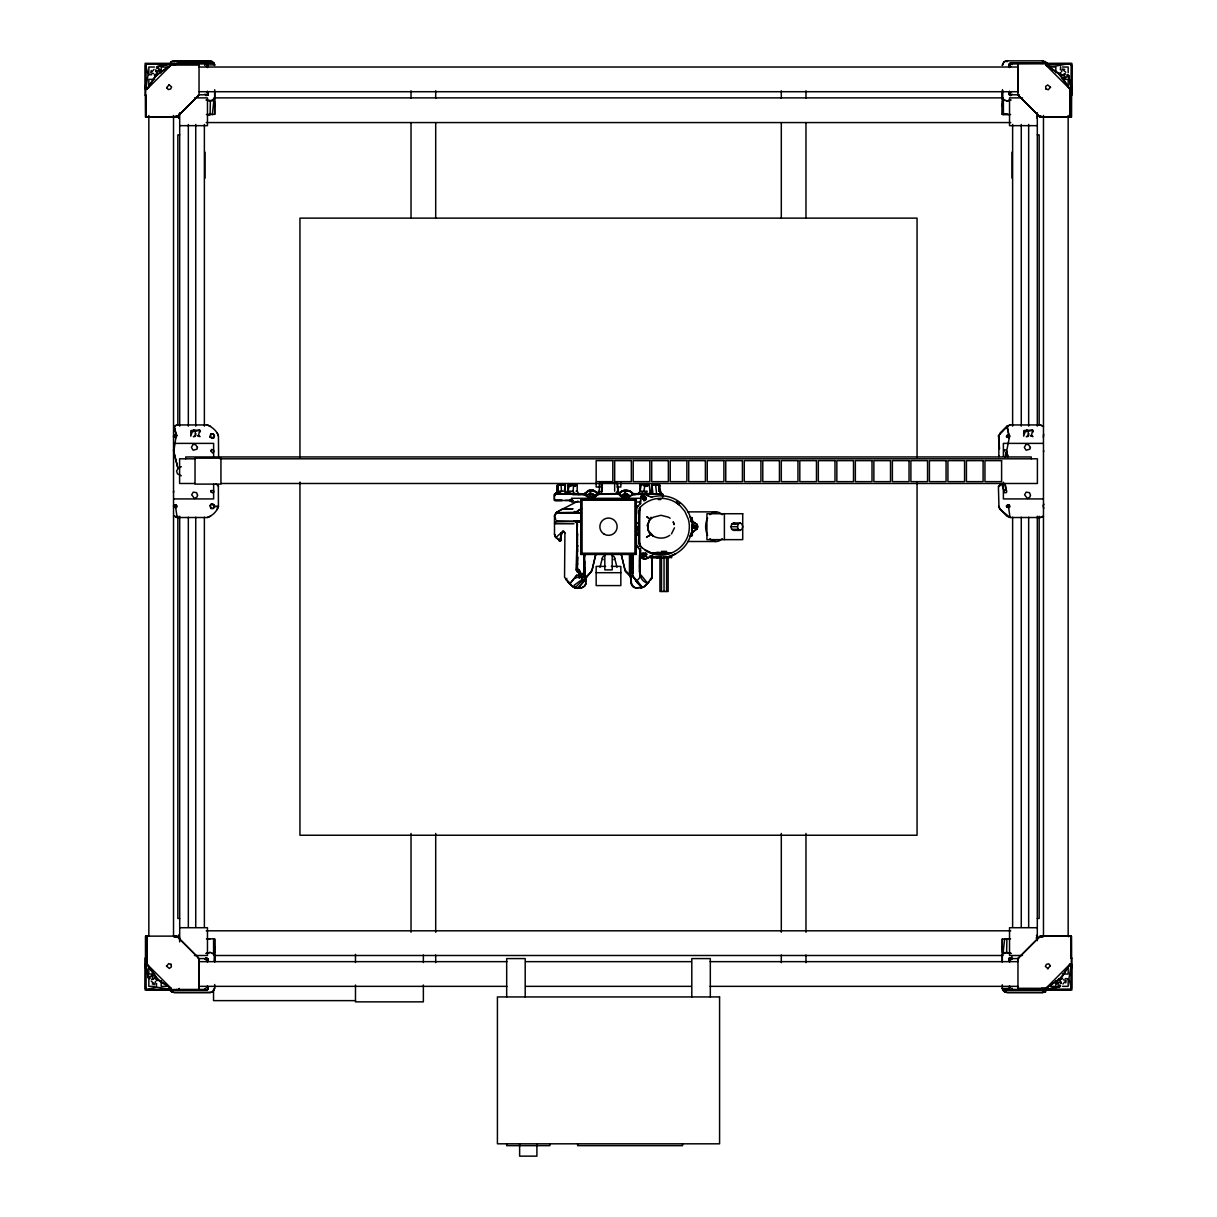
<?xml version="1.0" encoding="UTF-8"?>
<svg xmlns="http://www.w3.org/2000/svg" width="1217" height="1217" viewBox="0 0 1217 1217"><rect width="100%" height="100%" fill="white"/><g stroke="black" fill="none" stroke-linecap="round" stroke-linejoin="round"><path stroke-width="1.5" d="M148.87 117.243L145.644 117.182L145.644 65.003L146.892 63.832L207.468 63.938L207.468 67.574M145.462 988.797L145.66 936.147L148.87 936.147L145.66 936.147L145.903 989.238M145.66 89.343L145.66 65.079L148.078 74.633L145.66 89.784L145.66 84.718L145.644 89.282L146.861 89.358L171.156 65.049L199.04 65.079L199.04 94.896L176.708 117.273L199.04 94.896M177.728 937.12L176.708 936.116L146.892 936.147L146.861 964.031L155.761 977.51M214.694 984.507L214.694 988.25L212.96 991.627L210.724 992.479L174.609 992.494L171.749 991.931L169.817 989.908M214.709 962.038L214.709 956.425M629.463 554.191L629.448 574.987L630.999 576.964L631.577 584.997L635.228 587.841L642.333 587.37L633.19 576.964L642.333 587.37L635.852 588.009L632.749 586.609L631.03 582.958L632.901 586.518M640.659 555.789L640.431 551.24A4.625 4.625 0 0 0 640.096 549.947L636.263 545.201L636.278 508.174L638.088 505.922L636.278 508.174L636.308 539.648M1002.291 96.964L1002.291 91.336M1017.96 63.847L1017.96 94.896L1040.292 117.228L1070.108 117.228L1070.139 89.343L1061.239 75.865M1047.502 63.847L1050.469 63.847L1045.905 63.832C1052.203 70.13 1067.72 61.2 1071.356 65.079L1071.34 117.228L1068.13 117.243M1040.292 989.527L1070.108 989.543L1071.356 988.371L1071.34 963.59L1071.34 968.656L1071.401 967.606L1071.356 964.092L1070.139 964.016L1045.844 988.341L1017.96 988.295L1017.96 958.494L1040.292 936.116L1071.34 936.147L1071.447 958.753M1071.34 958.479L1071.356 936.208L1070.108 936.147M146.892 936.147L145.644 936.208L146.892 936.147L146.861 964.031L159.077 980.811L171.171 988.326L171.156 989.527L146.892 989.527L145.644 988.31M179.005 115.159L179.036 118.49L179.036 113.866M206.434 114.55L214.694 114.352L214.709 89.769M1010.962 953.322L1006.626 952.348L1002.276 954.356L1002.306 939.022L1010.566 938.824M1011.936 956.684L1011.92 959.239L1008.999 958.266L1009.547 960.974L1008.756 960.274L1008.999 958.266L1011.221 957.946L1012.194 959.209M1071.538 64.577L1071.356 117.182L1070.108 117.228L1070.139 89.343L1057.923 72.564L1045.829 65.049L1046.377 63.816M581.924 577.238L580.509 576.113L584.54 575.535L584.434 560.322L583.856 577.132C580.296 578.197 578.562 573.739 579.277 570.91M632.49 566.985L632.703 573.313L632.566 565.616M637.373 546.585L638.362 547.696L636.263 545.262L636.278 513.757M651.947 556.96L652.19 577.832L643.991 586.837L648.767 582.228L647.611 583.232C636.172 579.977 639.99 564.323 639.762 555.85M179.66 941.912L179.675 938.992L176.693 936.147L173.894 936.284M602.309 483.149L602.248 491.12L600.985 493.828L597.547 494.741L599.312 492.003L599.631 483.088L617.354 482.89L618.266 493.615L622.283 496.779L619.636 495.395L617.719 490.268M639.975 509.893L640.218 507.306M573.968 523.782L554.496 523.782L556.397 520.709L575.443 521.439L577.117 523.614L576.888 543.908L577.573 542.25M632.627 554.602L632.566 564.81M214.694 114.352L214.709 100.95M586.275 495.486L590.397 492.855L593.668 494.847L599.844 494.254L593.713 490.436L588.511 490.405L584.008 494.376L579.049 494.132L577.162 491.196L577.238 484.868L571.884 485.005L569.739 486.192L575.002 484.99L575.048 486.207L577.238 484.868M584.586 561.63L584.434 575.078L584.388 554.054L584.434 575.078L584.434 567.518L584.434 575.078L584.206 573.329M639.534 561.645L639.625 554.952L639.625 567.183M1002.306 939.022L1002.291 952.424M145.66 963.803L145.66 968.504L145.66 963.59M639.731 573.009L640.172 575.793L639.975 548.487M206.434 938.824L213.568 938.824L213.614 952.287L214.709 953.885L210.115 952.439L206.434 953.246M632.764 554.298L632.566 574.089L632.566 573.07M1010.566 114.55L1003.432 114.55L1003.386 101.087L1002.291 99.49L1006.885 100.935L1010.566 100.129M584.54 573.496L579.262 573.466L577.497 570.879L577.223 529.684L577.025 536.53M998.883 455.736L998.838 456.664L998.883 436.112L1000.237 432.841L1006.794 426.3L1010.064 424.946L1040.17 424.946L1043.441 426.3L1040.17 424.946M1039.288 116.269L1040.292 117.273L1040.52 116.087L1043.106 117.091M176.693 936.177L173.742 936.74L176.48 937.288L176.708 936.147L199.071 958.494L199.04 989.527M579.186 571.062L579.186 572.781L579.17 569.815L576.523 570.119L579.186 571.062L579.033 573.435L576.554 570.454L576.98 528.132L577.375 545.627M576.919 535.024L576.949 533.7M691.241 532.787L690.206 536.286L691.849 535.404L691.971 530.795M636.263 529.045L637.176 529.684L636.263 529.684L636.263 533.685L637.176 534.324L636.263 535.419L637.191 535.419M618.708 494.239L597.517 494.315L594.581 497.175L595.767 495.441M1019.101 94.667L1017.99 94.896L1040.307 117.228L1068.998 117.228L1068.435 116.665M630.923 554.283L630.802 576.599M639.899 554.678L640.172 575.793L639.944 573.603M565.281 494.208L566.133 493.904L564.886 490.968L565.099 484.625L563.897 484.99L565.038 484.533L565.281 494.208L567.974 491.181L567.533 484.975L573.587 485.02L575.048 486.207M576.523 570.119L576.675 550.145L578.014 545.672M692.017 529.091L692.138 525.668M639.975 543.254L639.899 545.642M584.434 559.531L584.388 554.054M619.407 493.22L623.347 490.573L627.926 490.512L630.33 491.364L632.946 494.3L656.602 493.828L662.474 494.254L662.489 496.08L662.854 494.132L662.626 497.281M173.712 506.926L175.674 507.732L176.571 505.542L174.639 504.857L173.499 506.059L175.689 507.55L177.134 517.514L207.24 517.514C212.23 516.008 217.113 511.292 218.421 506.333L218.36 485.796L215.652 483.742M1006.626 506.926L1008.604 507.732L1009.502 505.542L1007.554 504.857L1006.429 506.059L1008.604 507.55L1010.064 517.514L1040.581 517.514L1043.136 516.404M210.054 437.025L210.754 434.073L213.386 434.073L214.405 435.975L212.077 438.348L210.054 437.025L213.644 438.09L214.405 435.975M579.17 569.815L577.497 570.879L577.756 568.628L576.554 570.454L577.816 557.523M692.336 531.875L692.321 535.693L690.435 535.921A30.836 30.836 0 0 1 689.081 539.374C684.03 550.936 671.449 558.405 658.884 557.538M645.451 499.837C639.062 500.187 647.444 493.159 645.892 499.533L644.371 500.081C639.305 495.289 650.973 497.373 643.93 500.948M575.215 578.121L578.394 577.101L579.155 575.367L576.995 575.23L570.119 583.491L564.551 577.33L564.916 532.94L562.786 531.236L561.463 532.635L560.489 541.063L555.454 537.016L554.496 534.217L554.496 516.114L556.99 512.007L577.969 501.115M577.025 523.782L577.162 570.393M577.664 551.666L577.588 548.776M577.436 526.733L577.071 523.827L577.162 526.048M210.906 114.368L208.639 114.733L210.085 114.55L210.374 101.041L213.994 98.881L214.724 99.429M576.888 560.109L577.238 554.587L576.554 570.454L576.752 551.864L577.269 572.157M691.834 532.696L691.804 524.907M156.385 986.622L156.582 983.473M1060.418 69.901L1060.616 66.752M592.147 494.71L592.694 496.962L594.079 497.434L595.858 496.186L591.432 494.315L589.865 494.878L589.5 496.916L587.872 496.962L583.795 494.254L574.105 493.433L573.146 491.227L573.587 485.02M584.282 557.173L584.358 553.826L584.282 557.203L584.525 554.633M206.221 960.761L207.711 960.73L208.122 958.92L206.084 957.809L204.943 958.768M1009.289 92.644L1009.867 95.398L1010.916 95.565L1008.878 94.454L1009.289 92.644L1010.779 92.614M194.963 435.853L193.381 436.705L195.131 436.386L195.344 431.35L193.899 430.24L190.856 430.62L190.765 436.188L192.408 431.35L193.899 430.24L199.71 430.164L200.47 431.837M562.148 484.99L557.934 484.868L556.534 494.208L555.119 494.33L557.918 491.227L564.429 491.105L565.099 484.625M1027.893 435.853L1026.311 436.705L1028.061 436.386L1028.259 431.35L1026.813 430.24L1023.786 430.62L1023.68 436.188L1025.322 431.35L1026.813 430.24L1032.64 430.164L1033.4 431.837M577.436 565.084L577.269 557.538M639.549 571.701L639.731 569.51M691.895 526.794L693.082 528.284L694.755 527.995L694.511 525.212L695.135 527.554L693.082 528.284L691.971 526.687L692.579 525.364C700.018 525.333 689.157 531.342 693.082 525.09M692.321 528.421L691.819 517.438M577.101 559.622L577.436 556.245M218.421 486.709L218.36 485.796M1005.227 457.257L1005.561 454.154M150.087 977.449L149.95 978.727L148.383 977.92L145.66 964.031L145.644 936.208M645.466 494.452L641.694 495.593L640.629 498.955A4.625 4.625 0 0 1 640.659 500.141L640.431 502.134A4.625 4.625 0 0 1 639.108 504.903L636.263 508.174M1066.913 75.926L1067.05 74.648L1068.617 75.454L1071.34 89.343L1071.356 117.182L1070.108 117.228M151.44 976.643L151.684 974.619L154.605 975.152M640.659 500.141L640.248 503.017M639.914 575.23L640.248 572.462M1062.395 78.223L1065.316 78.755L1065.56 76.732M639.914 507.535L639.701 509.406L639.975 507.535L639.351 508.584M579.84 572.477L579.216 573.359L579.475 571.518M584.434 574.652L584.434 572.781M645.71 553.902L643.747 553.537L642.926 554.587L644.447 556.732C650.958 547.042 635.715 559.972 646.364 555.195L645.482 553.339L643.702 553.537C640.553 556.275 647.246 558.223 646.181 554.298M647.17 554.298L645.482 553.339L645.801 556.169L643.671 556.473L643.215 554.1L645.345 553.522M592.694 496.962L592.922 495.425M696.778 524.162L697.037 528.847L694.359 528.208M643.002 497.783L643.139 499.213A1.704 1.704 0 0 0 643.747 499.837L646.288 498.483L645.132 496.749L643.352 497.236M1043.608 450.655L1043.654 451.811M1037.249 937.835L1036.108 937.972M151.227 70.48L150.847 72.914L153.677 73.613M1065.773 982.895L1066.153 980.461L1063.323 979.761M1071.34 964.047L1068.922 978.757L1071.34 988.295M627.227 496.551L625.066 498.422L622.085 495.502L624.914 492.87L627.394 496.932L629.235 496.46M598.977 492.596L599.418 490.04M555.424 494.132L554.146 496.217L554.48 500.43L562.148 500.43L554.48 500.43L554.48 497.555M649.361 493.296L650.045 493.6L649.422 484.959L641.192 484.883L640.066 491.227C635.715 498.574 623.728 491.82 644.067 494.71M212.29 114.733L213.842 100.965L206.038 100.053L210.374 101.041M1004.71 938.657L1003.158 952.409L1010.947 953.413M156.05 75.85L146.861 89.358L154.376 77.264L160.036 72.792L160.568 69.871L158.545 69.628M218.512 506.668L214.511 506.485L212.23 504.021L211.058 504.249L210.191 505.466L210.83 508.432L213.431 508.371L214.511 506.485L213.827 504.629L212.23 504.021L210.145 505.344L210.83 508.432M1058.455 983.747L1056.432 983.503L1056.964 980.583L1062.624 976.11L1070.139 964.016L1060.95 977.54M590.093 494.695L590.99 498.848M568.05 581.832L573.131 586.959L575.976 588.009L574.059 585.301L582.274 579.353L582.365 577.33M208.29 93.663L208.001 95.109L205.779 95.428L208.001 95.109L208.244 93.116L206.647 92.218L208.29 93.663L206.86 95.443L204.988 94.181M577.634 534.08L577.086 540.957M579.17 570.606L579.216 573.359M632.064 493.539L645.679 494.148L640.325 494.254L643.808 491.212L645.071 484.99L647.231 486.192L649.422 484.959L644.827 485.005M697.66 527.204L690.754 534.704L691.043 533.502L690.206 536.286M697.037 524.527L697.037 528.847M651.81 497.221L651.688 497.023A4.625 4.625 0 0 1 649.954 496.642L647.094 495.228A4.016 4.016 0 0 0 645.01 494.376L642.409 495.015A4.016 4.016 0 0 0 641.405 495.943L640.629 498.955M218.604 456.238L218.421 436.112C217.128 431.016 212.032 426.848 207.24 424.946L177.134 424.946L173.864 426.3L176.815 435.549L175.72 437.709L173.575 436.675L173.742 435.519L175.856 434.758L174.487 426.391M662.215 495.471L662.474 494.254L633.159 494.254L630.239 495.943M595.813 554.161L591.918 570.697L586.016 578.029M208.122 958.92L207.711 960.73M173.499 492.596L173.635 490.907M1005.455 457.075L1009.745 435.549L1008.665 434.697L1006.505 436.675L1008.787 437.785L1006.52 436.644L1006.672 435.519L1008.787 434.758L1007.417 426.391L1010.064 424.946M674.461 527.828L671.449 533.928M573.131 586.959L574.941 587.841L590.397 572.72L592.04 570.18L595.767 554.404M600.011 567.305L602.324 558.086M584.495 572.112L584.753 571.108M651.049 493.737L651.947 484.351L659.797 485.111L660.055 493.95L662.474 494.254M587.796 496.932L588.024 494.893L571.29 494.117L554.48 494.254L554.465 496.11M998.883 486.709L1001.591 483.681L1005.059 483.636L1006.642 491.622L1006.429 492.596L1004.527 492.718L1001.591 483.681L998.396 486.252L998.99 507.717L1006.794 516.16L1010.064 517.514L1000.207 509.527L998.883 506.333M676.576 502.56L678.964 504.386M579.216 573.435L579.429 572.675M587.644 496.353L583.886 494.254L554.48 494.254L554.754 496.034M658.306 484.99L659.797 485.111L651.962 484.564L652.951 494.026L646.44 493.585L647.155 491.166L640.066 491.227L639.762 484.838L641.192 484.883M730.93 526.687L731.691 524.071L733.547 522.991L740.088 522.991L741.944 524.071L742.72 526.687L741.944 529.304L740.088 530.384L733.547 530.384L731.691 529.304L730.93 526.687L737.472 526.687L738.247 524.071L740.088 522.991M166.425 966.039L169.315 968.443L171.384 966.937L171.019 964.047M1045.981 89.328L1045.616 86.437L1047.685 84.931L1050.575 87.35M652.92 553.902A28.387 28.387 0 0 1 646.972 551.377L640.963 546.844L638.955 543.254L638.879 510.197M198.538 435.519L200.044 436.629L197.352 435.656L198.538 435.519L199.71 430.164L195.344 431.35M1031.468 435.519L1032.974 436.629L1030.282 435.656L1031.468 435.519L1032.64 430.164L1028.259 431.35M166.607 87.898L169.163 84.612M1047.837 968.762L1050.393 965.477M195.131 436.386L196.028 433.769M1028.061 436.386L1028.958 433.769M152.034 979.457L155.183 977.936L156.887 980.841L156.354 977.586L152.034 979.457L153.099 976.353L151.684 974.619M1064.966 73.918L1061.817 75.439L1060.113 72.533L1060.646 75.789L1064.966 73.918L1063.901 77.021L1065.316 78.755M155.426 981.511L154.726 984.34L152.292 983.96M1061.574 71.864L1062.274 69.034L1064.708 69.415M584.008 494.376L567.746 493.357L569.191 484.929L569.754 486.617M652.951 494.026L650.365 493.935L651.764 489.934L650.517 494.315L649.756 492.931L651.567 494.315M218.421 436.112L217.341 433.146M640.933 576.599L640.37 576.097M650.715 580.068L652.069 576.797L652.069 556.747M193.244 431.761L193.899 430.24M1026.174 431.761L1026.813 430.24M579.155 575.367L578.394 577.101L579.459 578.273L579.109 574.226L584.343 573.45L584.403 569.13M652.799 553.294L666.399 552.67L655.583 552.655M641.04 496.521C651.536 491.364 636.05 495.547 642.895 498.544M175.674 507.732L176.876 506.637M1008.604 507.732L1009.791 506.637M650.395 493.737L651.886 490.481L652.342 491.212L651.947 484.351L653.073 484.99L651.962 484.564L652.266 491.272M554.511 515.871L555.834 512.996L562.315 508.98L573.04 508.812L563.41 508.676M615.254 494.239L618.358 494.254L619.833 492.398C623.743 489.782 629.113 489.493 632.521 493.098L632.992 494.239L638.925 494.437M1043.654 434.165L1043.365 437.283M173.499 506.059L175.948 504.736L176.769 506.85M217.067 509.604L218.421 506.333L214.511 506.485M1006.429 506.059L1008.863 504.736L1009.699 506.85M618.358 494.254L620.822 494.954L622.435 497.129L621.081 496.217M206.084 63.223L204.867 65.003L206.084 63.223L177.18 63.117L175.933 64.166M1010.916 990.151L1012.133 988.371L1010.916 990.151L1039.82 990.258M166.744 87.502L168.25 89.586L170.593 89.039L171.627 86.985L169.072 84.718M1050.256 965.872L1048.75 963.803L1046.407 964.336L1045.373 966.404L1047.928 968.656M1018.005 959.772L1017.96 958.494L1040.292 936.116L1040.52 937.288L1042.665 936.162L1068.952 936.116L1068.435 936.71M169.969 63.984L171.141 61.732L174.609 60.88L209.461 60.896L212.321 61.443L214.709 65.459L214.253 63.467M1002.291 65.49L1004.055 61.732L1007.539 60.88L1006.976 61.793M690.891 534.293L692.138 532.468M1002.306 65.125L1004.055 61.732L1006.915 60.85L1043.136 60.85L1047.183 63.467M210.815 508.387L213.279 508.508L214.572 506.15M174.001 515.917L177.134 517.514L174.533 516.175M643.063 552.624C636.765 558.694 646.623 560.626 649.954 556.732A4.625 4.625 0 0 1 653.012 556.504L660.359 557.538M593.713 490.436L589.119 490.542L583.795 494.254L589.119 490.542L593.622 490.573L598.597 494.361L598.064 493.676M999.553 448.906L998.472 435.701L1007.417 426.391M650.243 579.824L652.069 576.797L652.19 577.832M672.012 555.576L668.346 556.823L671.754 557.538L666.186 557.447M174.046 61.793L174.609 60.88M1002.747 989.908L1002.291 987.915L1004.679 991.931L1007.539 992.494L1042.391 992.509L1042.954 991.581M166.531 966.131L168.798 963.56L170.852 964.594M1050.469 87.259L1048.202 89.815L1046.148 88.795M590.397 572.72L592.04 570.18M677.032 501.86L676.378 502.864L677.184 503.017L676.439 502.667M579.444 572.309L580.281 571.047M600.985 493.828L615.772 493.6L617.78 490.573L617.247 482.86M576.736 575.033L570.119 583.491M639.899 549.506L639.108 548.487M179.203 988.371L177.986 990.151L206.89 990.258L208.244 987.991L205.916 986.911L207.499 987.124M554.526 515.612L556.99 512.007M629.295 496.871L633.144 494.254L631.836 492.277C628.261 490.345 621.644 488.884 619.544 493.6M635.244 578.714L636.278 581.437L634.361 578.303M1043.973 504.249L1043.121 505.466L1043.76 508.432M589.469 494.33L590.245 493.25M556.275 493.493L557.918 491.227L557.462 485.34L558.649 484.99M692.001 526.292L693.568 524.999M679.755 503.397L678.797 504.599L676.667 503.093M583.795 494.285L589.074 490.588L593.211 490.618L597.638 493.083M661.759 494.832L659.827 493.646L662.063 494.437L659.021 487.621M585.255 577.254L586.442 576.462L585.97 581.711L586.275 577.36L584.814 575.291L585.864 583.993C582.289 591.386 571.229 588.009 568.126 581.756M557.934 484.868L557.918 491.227L555.728 493.95L557.508 490.527L557.462 485.34L564.931 485.005M648.889 581.787L644.173 586.624L640.918 588.176M171.11 61.748L173.985 60.85L210.206 60.85L213.781 62.706M1008.71 959.711L1011.221 957.946M206.966 66.555L208.244 64.988L206.981 63.162L214.04 63.071L177.773 63.162M578.683 587.522L585.879 578.881L578.683 587.522L574.941 587.841L581.528 587.917L584.936 585.94L585.757 583.004L585.864 583.993M152.231 71.544L154.042 69.384M1062.958 983.99L1064.769 981.83M148.063 117.258L177.378 116.558M557.873 491.212L554.967 494.361L574.105 493.433M1008.634 437.709L1009.73 436.477L1008.665 434.697M619.27 493.615L619.833 492.398M561.052 485.035L561.509 491.09L557.28 494.163L554.48 494.254M566.133 493.904L558.025 493.341M1042.665 117.258L1043.258 116.619L1040.292 117.273M175.446 117.212L176.48 116.087L176.708 117.273M636.278 581.437L640.522 576.843M1040.52 937.288L1043.106 936.284M577.634 524.481L576.797 525.561M557.158 513.285L555.834 512.996L574.059 513.209L581.178 508.858M148.383 977.92L150.147 976.08M1066.853 77.31L1068.617 75.454M592.831 498.742L594.596 496.932M207.24 424.946L210.511 426.3M177.134 424.946L173.864 426.3M637.814 494.026L640.705 491.166M145.949 64.09L199.04 63.847M1017.96 989.527L1071.051 989.284M632.946 494.3L634.103 494.315M1037.325 938.992L1039.622 936.816M1010.718 960.837L1009.106 960.578M591.295 497.631L592.542 496.49M566.848 578.41L565.662 579.459L568.217 582.015M560.292 539.39L561.265 540.181L559.196 540.941L562.786 531.236M555.454 537.016L554.496 534.217L555.865 537.488L561.463 532.635M1005.729 452.602L1006.657 451.811L1007.935 456.831M623.591 498.574L622.374 496.916L625.066 498.422L623.88 495.623L625.918 494.072L622.085 495.502M1039.014 63.223L1010.11 63.117L1008.756 65.399L1011.084 66.463M670.232 553.279L657.104 552.366M160.568 69.871L158.834 71.286L155.73 70.221L157.601 74.541L154.346 75.074L157.252 73.37L155.73 70.221M574.576 511.399L573.359 512.372L556.23 512.676M1056.432 983.503L1058.166 982.089L1061.27 983.153L1059.399 978.833L1062.654 978.301L1059.748 980.004L1061.27 983.153M636.415 528.984L637.191 528.893L636.263 527.706L637.191 527.767M669.822 535.252C664.695 539.177 656.952 538.994 651.84 535.145M636.582 545.353L637.115 546.098M642.88 554.937L640.857 556.443L642.926 555.302M692.473 532.179L694.101 530.992A4.625 4.625 0 0 1 695.135 530.414L696.307 529.714A4.016 4.016 0 0 0 697.615 527.372L697.219 524.679L692.473 521.195A4.625 4.625 0 0 1 690.754 518.67M580.342 509.725L581.604 508.812L575.413 512.737L581.467 508.447M998.883 436.112L998.472 435.701M1010.277 95.398L1012.057 94.135M204.943 959.255L206.723 957.977M160.036 72.792L171.156 65.049L175.537 65.049M1056.964 980.583L1045.844 988.341L1041.463 988.326M179.036 935.371L178.899 938.505M157.678 73.948L171.156 65.049L170.623 63.816M1059.322 979.442L1045.844 988.341L1045.844 989.527L1050.317 989.527L1045.403 989.527L1059.733 986.804L1060.539 985.238L1059.262 985.101M593.181 494.056L593.318 496.84L591.097 497.783L593.318 496.597L593.181 494.315M581.407 520.937L576.964 522.063L580.342 522.184M619.134 493.204L623.682 490.542L628.261 490.603L630.634 491.866M594.641 496.779L595.767 496.125M181.287 466.659L178.001 468.56L176.556 471.116L177.499 473.854L181.287 475.801M1039.911 63.162L1046.955 63.071L1010.703 63.162L1008.832 64.151L1009.988 66.631M204.745 989.086L206.388 990.242L208.168 989.223L207.012 986.759M210.511 516.16L207.24 517.514M1043.441 516.16L1040.17 517.514M623.819 496.962L625.736 497.814L627.835 496.734M176.48 116.087L173.894 117.091M642.819 494.254L645.938 494.254M555.834 494.254L574.241 494.208L565.464 494.254M589.865 494.878L591.432 494.315M692.214 532.042L692.23 535.328L690.845 535.206M693.371 525.014L692.108 526.246L693.158 528.33L695.013 527.676L694.861 525.47M652.89 553.902C669.076 559.288 687.742 546.859 689.157 529.912A28.387 28.387 0 0 0 688.35 519.233L684.897 511.399L680.014 505.648A28.387 28.387 0 0 0 674.781 501.891C667.555 497.859 658.564 497.144 650.852 500.157A28.387 28.387 0 0 0 639.503 508.098L638.742 543.254L641.907 547.787M648.113 557.538L650.806 556.458M1008.999 92.918L1010.521 92.294M206.479 961.08L208.001 960.456M1070.61 63.649L1009.532 63.938L1009.532 67.574M632.247 575.337L642.333 587.37M1002.306 984.781L1002.321 988.569L1008.969 988.493L1010.642 986.957M175.856 434.758L173.742 435.519L173.575 436.675L175.872 437.785L173.727 451.811L178.001 468.56L173.407 450.031M582.958 494.102L578.045 494.543M655.324 557.538L658.534 557.447M1060.646 75.789L1061.817 75.439M155.183 977.936L156.354 977.586M599.312 492.003L602.248 491.12L601.913 482.982M578.394 521.18L575.443 521.439L580.646 520.709M575.443 521.439L555.013 521.88M652.099 553.035L655.735 553.05M555.545 500.506L572.173 500.43M580.722 573.009L579.033 573.435L579.201 572.142M1006.885 100.935L1011.053 99.946M205.947 953.428L210.115 952.439M643.671 485.796L647.201 484.99L647.231 486.192L643.717 485.4M579.368 574.53L584.343 573.45M599.175 494.345L596.239 494.285M199.04 65.079L198.98 63.832L171.156 63.847L157.191 66.646L156.461 68.137L157.738 68.289M562.528 485.035L565.038 484.533L564.794 491.196L565.175 489.979L566.726 493.95L567.746 493.357M171.095 63.832L166.683 63.862L171.597 63.847L157.267 66.57L159.108 68.35M581.452 512.996L575.261 512.905L580.311 513.194M205.688 63.299L208.001 63.756M1011.312 990.075L1008.999 989.619L1008.756 988.387L1010.019 990.212L1002.96 990.303L1039.227 990.212L1037.599 988.858M1004.101 490.177L1005.896 489.842L1006.55 490.907M646.805 494.254L646.257 494.254M1002.625 90.134L1002.321 114.368L1005.972 113.698L1008.3 114.611M646.546 494.254L643.002 494.239M212.077 438.348L213.644 438.09M664.391 557.371L667.007 556.96M667.646 554.009L670.826 552.807M662.93 557.569L650.167 557.553L654.959 557.538M1008.361 938.642L1006.915 938.824L1006.626 952.348M660.785 553.796L658.945 554.009L665.593 553.781M1036.428 935.462L1037.34 935.325L1037.021 940.345M568.735 494.254L571.823 493.935M640.781 556.23L642.211 558.238L645.238 558.968M554.967 494.361L556.534 494.208M657.53 557.538C651.643 557.538 673.26 557.538 663.022 557.538M645.482 494.482L651.491 494.254M667.372 557.538L669.456 557.371L666.125 557.477M561.645 494.178L570.758 494.148L568.522 491.166L573.146 491.227M170.897 63.832L166.531 63.847L169.498 63.847M661.12 494.254L662.352 494.193M651.901 552.868L653.027 552.807L651.217 552.868M637.191 529.684L636.263 530.779L637.191 530.779M171.095 989.543L156.445 987.109L146.892 989.527L176.708 989.527M171.947 116.695L176.693 117.197L145.66 117.228L145.553 94.637M656.784 552.655L655.963 552.655M572.888 494.726L583.886 494.254M572.614 500.446L569.313 500.461L572.888 500.461M572.72 500.643L569.51 500.552L571.686 500.567M1042.391 992.509L1045.89 991.627L1043.015 992.524L1006.794 992.524L1003.219 990.668M177.089 990.212L170.045 990.303L206.297 990.212L204.669 988.858M1046.316 63.847L1070.184 63.832L1071.356 65.079M660.603 493.813L656.602 493.828L655.659 485.264M1003.386 101.087L1002.291 100.965L1002.321 114.368L1007.128 114.368M573.313 513.3L574.059 513.209M577.923 520.709L574.013 520.8M177.226 63.33L145.142 63.33L145.142 95.413M1039.774 63.33L1071.858 63.33L1071.858 95.413M154.529 67.026L148.839 67.026L148.839 74.617M166.881 67.026L161.176 67.026L161.176 72.731M199.177 67.026L1017.823 67.026M1050.119 67.026L1055.824 67.026L1055.824 72.731M1062.471 67.026L1068.161 67.026L1068.161 72.731M154.529 79.364L148.839 79.364L148.839 85.068M1062.471 79.364L1068.161 79.364L1068.161 85.068M199.177 91.716L1017.823 91.716M198.386 94.804L207.468 94.804L207.468 91.169M1018.614 94.804L1009.532 94.804L1009.532 91.169M194.507 97.877L207.468 97.877L207.468 125.655L179.69 125.655M213.842 97.877L1003.158 97.877M1022.493 97.877L1009.532 97.877L1009.532 125.655L1037.31 125.655M145.66 94.896L145.66 117.228L148.87 117.228M1068.13 117.228L1071.34 117.228M206.251 122.567L1010.749 122.567M179.69 134.904L177.849 134.904L177.849 425.189M1037.31 134.904L1039.151 134.904L1039.151 425.189M174.198 443.384L213.629 443.384L213.629 456.329M1042.802 443.384L1003.371 443.384L1003.371 456.329M195.268 458.809L179.599 458.809L179.599 483.484L194.781 483.484M219.973 458.809L1037.401 458.809L1037.401 483.484L221.357 483.484M599.951 486.998L596.163 486.998L596.163 482.251M617.049 486.998L620.837 486.998L620.837 482.251M645.527 498.301L571.473 498.301L571.473 501.997L580.965 501.997M174.198 498.924L213.629 498.924L213.629 484.107M1042.802 498.924L1003.371 498.924L1003.371 482.251M658.184 499.533L660.953 499.533M636.035 501.997L639.838 501.997M687.833 511.87L716.098 511.87M636.263 522.702L637.191 522.702M636.263 523.523L637.191 523.523M731.691 524.071L738.247 524.071M636.263 526.352L637.191 526.352M636.263 526.565L637.191 526.565M731.691 529.304L738.247 529.304L740.088 530.384M636.263 533.518L637.191 533.518M687.833 541.504L716.098 541.504M661.5 551.377L666.581 551.377M605.655 566.392L596.163 566.392L596.163 585.59L620.837 585.59L620.837 566.392L611.345 566.392M596.163 572.705L620.837 572.705M179.69 918.47L177.849 918.47L177.849 516.251M1037.31 918.47L1039.151 918.47L1039.151 516.251M179.69 927.719L207.468 927.719L207.468 955.497L194.507 955.497M1037.31 927.719L1009.532 927.719L1009.532 955.497L1022.493 955.497M206.251 930.807L1010.749 930.807M1071.34 936.147L1068.13 936.147L1071.34 936.147L1071.356 988.371M213.842 955.497L1003.158 955.497M198.386 958.585L207.468 958.585L207.468 962.206M1018.614 958.585L1009.532 958.585L1009.532 962.206M199.177 961.658L506.88 961.658M525.881 961.658L691.119 961.658M710.12 961.658L1017.823 961.658M154.529 974.011L148.839 974.011L148.839 966.404M1062.471 974.011L1068.161 974.011L1068.161 968.306M154.529 986.348L148.839 986.348L148.839 978.757M166.881 986.348L161.176 986.348L161.176 980.659M199.177 986.348L506.88 986.348M525.881 986.348L691.119 986.348M710.12 986.348L1017.823 986.348M1050.119 986.348L1055.824 986.348L1055.824 980.659M1062.471 986.348L1068.161 986.348L1068.161 978.757M176.602 989.436L207.468 989.436L207.468 985.8M1040.398 989.436L1009.532 989.436L1009.532 985.8M177.226 990.06L145.142 990.06L145.142 957.962M1039.774 990.06L1071.858 990.06L1071.858 957.962M355.486 1000.633L213.538 1000.633L213.538 989.527M565.464 500.43L568.567 500.43M636.293 534.339L637.176 534.324M1042.65 936.192L1043.258 936.771L1040.307 936.177L1041.569 936.192M615.772 493.6L618.266 493.615L617.78 490.573M633.464 577.056L632.642 575.139M576.082 491.151L577.162 491.196M145.644 117.182L146.892 117.228M651.232 496.992L656.648 496.14A30.836 30.836 0 0 1 660.375 495.867C672.879 495.395 685.034 503.503 689.567 515.141A30.836 30.836 0 0 1 691.302 521.104M653.894 553.598L657.332 553.796M148.565 74.572L151.714 74.769M1065.286 978.605L1068.435 978.803M644.782 559.014L641.04 556.854M668.62 552.777L667.022 552.594M1010.11 63.117L1012.255 64.303M619.636 495.395L621.126 495.532M626.238 494.665L625.158 494.543L624.275 496.612L625.857 497.631M213.614 952.287L214.709 952.409L214.359 961.354M570.864 494.254L569.419 494.072L570.286 494.254M639.457 544.897L640.233 545.018M211.058 504.249L213.827 504.629M660.207 494.148L662.063 494.437L659.827 493.646M1002.428 89.967L1002.489 99.368L1004.725 99.733M212.275 953.656L214.511 954.006L214.557 961.536M206.084 957.809L208.153 959.848M691.545 522.032L690.602 518.214L691.545 522.032C688.624 511.946 695.09 521.728 692.321 526.702M1002.321 114.368L1003.432 114.55M213.568 938.824L214.679 939.022L214.709 952.409L214.679 939.022M208.7 938.763L209.872 939.007M653.894 556.838L649.984 555.758M670.871 556.154L671.769 556.382M652.571 556.412L652.997 556.519A30.836 30.836 0 0 1 650.639 555.758M1046.696 62.706L1042.391 60.896L1042.954 61.565M653.133 557.462L651.186 556.899L652.297 557.569M640.066 575.656L640.172 575.793M206.358 66.418L208.031 64.897L214.679 64.82L213.34 63.451M1007.554 504.857L1009.593 505.557M627.713 494.224L625.827 493.417M174.639 504.857L176.663 505.557M598.353 494.178L597.319 492.292M651.049 553.142L652.418 553.644M1006.794 426.3L1008.787 434.758M593.668 494.847L595.219 495.517M208.244 64.988L206.981 63.162M589.058 496.749L591.356 497.814M651.932 553.187L645.147 550.054L651.201 553.066M175.72 437.709L176.815 435.549L175.735 434.697M198.995 960.837L199.071 987.139M1018.005 92.538L1017.929 66.235M170.304 990.668L173.864 992.524L210.085 992.524L212.96 991.627L214.709 987.9M593.333 490.527L596.558 492.216M586.411 495.973L587.583 496.597M694.42 522.61L696.915 524.344A4.016 4.016 0 0 1 697.615 526.003L697.63 526.687M624.914 492.87L630.33 495.958M733.547 522.991L735.403 524.071M648.494 517.773L646.729 516.753L649.665 519.127M1008.999 989.619L1010.019 990.212M690.921 517.514L690.222 517.073L690.663 517.97M639.488 545.262L640.218 546.068L639.381 545.125M677.215 501.571L678.082 502.149M1059.338 74.237L1045.829 65.049L1070.139 89.343L1071.34 89.343L1071.34 84.871L1071.34 89.784L1068.556 75.378M157.662 979.137L171.171 988.326L146.861 964.031L145.66 964.031L148.444 977.996M651.338 534.75L650.061 533.502L653.575 536.317L648.174 530.536M622.602 496.764L619.803 494.619M641.739 587.324L636.674 582.198M1010.703 63.162L1012.331 64.516M1063.643 70.419L1065.803 72.244M151.197 981.145L153.357 982.956M639.412 548.806L640.005 549.339A30.836 30.836 0 0 0 640.963 550.175M643.808 491.212L646.44 493.585M199.025 959.741L198.067 957.475L179.675 938.992M1057.892 985.04L1059.733 986.804L1045.844 989.527L1018.021 989.543L1017.96 988.295M678.325 504.142L678.888 504.492M555.865 537.488L559.653 540.531M1002.321 988.569L1004.679 991.931M647.611 583.232L640.994 575.017M621.248 554.389L624.96 570.18L629.448 574.987L625.416 571.458L621.233 554.404M1040.52 116.087L1041.554 117.212M175.446 936.162L176.48 937.288M647.398 557.949L645.801 556.169L647.763 557.721L646.729 558.42A4.016 4.016 0 0 1 645.01 558.999L643.215 558.77A4.016 4.016 0 0 1 642.028 558.101L641.146 557.067A4.016 4.016 0 0 1 640.629 554.42A4.625 4.625 0 0 0 640.659 553.233L640.431 551.24M599.494 482.936L599.601 487.302M582.274 579.353L579.109 574.226M590.397 492.855L591.371 494.132M563.684 531.068L564.916 532.94M639.716 543.953L639.746 508.356M640.127 575.991L640.735 577.132M1045.251 61.443L1046.27 63.451M660.861 493.767L659.401 490.907L659.051 484.792M170.73 989.923L171.749 991.931M214.466 436.249L213.386 434.073L210.724 434.165L210.435 437.283M674.127 523.949L673.199 521.774L674.066 524.633M623.88 495.623L625.066 498.422M554.496 516.114L555.819 519.309M584.434 572.233L584.099 567.198M1059.399 978.833L1059.748 980.004M157.252 73.37L157.601 74.541M737.472 526.687L738.247 529.304M647.9 529.76L648.418 522.321A10.968 10.968 0 0 1 649.665 520.344L650.897 519.02A13.22 13.22 0 0 1 653.407 517.195L660.953 515.278L668.498 517.195A13.372 13.372 0 0 1 670.08 518.229M639.67 544.607L639.975 545.809M614.676 558.086L616.989 567.305M178.777 934.96L179.675 938.52M624.96 570.18L630.239 576.128L631.014 581.315M1007.919 456.36L1006.322 450.031L1004.375 449.803L1003.706 452.009M639.883 557.432L640.188 558.694M632.308 571.138L632.703 573.313M640.005 571.047L639.883 555.986M576.858 524.542L577.025 525.638M577.117 561.554L577.558 564.414M1005.059 483.636L1005.896 489.842M576.919 546.874L577.269 549.567M577.071 523.827L577.177 524.664M577.421 540.896L577.117 538.203L576.888 543.908L577.223 529.684L577.482 535.008M628.687 497.053L628.474 494.893L627.287 495.228L627.394 496.932M1006.626 505.679L1006.748 507.109M173.696 505.679L173.818 507.109M577.025 529.791L577.497 540.105M557.28 485.02L557.447 490.436M1008.847 93.526L1008.878 94.454M691.88 517.986L691.986 521.758M636.567 507.778L636.674 513.589M636.43 539.648L636.491 545.368M1037.264 113.866L1037.264 118.49M1002.291 956.425L1002.291 962.084M614.646 483.149L614.661 491.196M214.709 91.29L214.709 96.964M1068.161 115.463L1068.161 936.025M1043.471 115.463L1043.471 936.025M1037.31 112.694L1037.31 426.133M1037.31 516.251L1037.31 940.68M1031.225 458.809L1031.225 456.953L185.775 456.953L185.775 458.809M1028.669 124.469L1028.669 426.133M1028.669 517.195L1028.669 927.019M1021.261 124.469L1021.261 426.133M1021.261 517.195L1021.261 927.019M1012.62 124.469L1012.62 426.133M1012.62 517.195L1012.62 927.019M1011.996 152.186L1011.996 178.108M1002.291 103.993L1002.291 106.579M1002.291 946.796L1002.291 949.382M1002.291 954.265L1002.291 961.734M917.055 457.379L917.055 218.132L299.945 218.132L299.945 457.379M917.055 482.069L917.055 835.242L299.945 835.242L299.945 482.069M805.973 90.773L805.973 98.364M805.973 123.054L805.973 218.026M805.973 833.447L805.973 932.222M805.973 955.01L805.973 962.617M781.299 90.773L781.299 98.364M781.299 123.054L781.299 218.026M781.299 833.447L781.299 932.222M781.299 955.01L781.299 962.617M724.389 513.726L724.389 539.648M710.317 996.936L710.317 958.585L691.804 958.585L691.804 996.936M682.554 1143.813L682.554 1145.653L577.649 1145.653L577.649 1143.813M668.148 556.838L668.148 591.492L659.933 591.492L659.933 556.838M666.581 556.838L666.581 591.492M664.041 556.838L664.041 591.492M661.5 556.838L661.5 591.492M632.566 554.465L632.566 575.093M612.197 553.552L612.197 569.891L604.803 569.891L604.803 553.552M549.871 1143.813L549.871 1145.653L506.683 1145.653L506.683 1143.813M536.91 1143.813L536.91 1156.15L519.629 1156.15L519.629 1143.813M525.196 996.936L525.196 958.585L506.683 958.585L506.683 996.936M435.701 90.773L435.701 98.364M435.701 123.054L435.701 218.026M435.701 833.447L435.701 932.222M435.701 955.01L435.701 962.617M423.364 955.01L423.364 962.51M423.364 985.009L423.364 1001.865L355.486 1001.865L355.486 985.009M411.027 90.773L411.027 98.364M411.027 123.054L411.027 218.026M411.027 833.447L411.027 932.222M355.486 954.356L355.486 962.51M214.709 103.993L214.709 106.579M214.709 946.796L214.709 949.382M205.004 152.186L205.004 178.108M204.38 124.469L204.38 426.133M204.38 517.195L204.38 927.019M195.739 124.469L195.739 426.133M195.739 517.195L195.739 927.019M188.331 124.469L188.331 426.133M188.331 517.195L188.331 927.019M179.69 112.694L179.69 426.133M179.69 516.251L179.69 940.68M173.529 115.463L173.529 936.025M148.839 115.463L148.839 936.025M709.937 514.7A14.817 10.466 -90 0 1 722.244 514.7M722.244 538.675A14.817 10.466 -90 0 1 709.937 538.675M707.625 535.389A14.817 10.466 -90 0 1 707.625 517.986M640.036 504.051A30.836 30.836 0 0 1 640.963 503.214M650.152 534.719A16.049 16.049 0 0 1 651.065 517.255M648.113 495.836A4.625 4.625 0 0 1 647.094 495.228M603.16 559.698A6.176 3.225 0 0 1 605.412 555.302M611.588 555.302A6.176 3.225 0 0 1 613.84 559.698M632.734 554.389L632.581 560.003L632.566 554.359M561.356 533.046L560.489 541.063L561.356 533.046M659.462 485.4L659.005 491.196L659.462 485.4M647.505 525.075L647.398 526.079L647.809 523.888L647.505 525.075M630.619 576.432L631.03 581.711L630.619 576.432M210.678 450.655L212.473 452.907L213.766 452.024L213.72 450.473L211.819 449.423L210.678 450.655M643.063 497.707L643.747 499.837L646.212 498.864L645.299 496.764L643.063 497.707M197.55 495.121L197.108 496.901L194.537 498.498L191.647 494.771L193.26 492.124L196.606 492.672L197.55 495.121M1030.464 495.121L1030.038 496.901L1027.467 498.498L1024.577 494.771L1026.19 492.124L1029.536 492.672L1030.464 495.121M197.458 447.43L196.956 449.164L193.199 450.229L191.388 447.43L192.955 444.57L195.481 444.494L197.458 447.43M1030.388 447.43L1029.886 449.164L1026.129 450.229L1024.318 447.43L1025.87 444.57L1028.395 444.494L1030.388 447.43M210.784 490.618L210.784 492.003L213.036 492.885L213.736 492.079L213.553 490.512L210.784 490.618M649.254 520.876L648.691 521.774L649.254 520.876M649.635 535.48L646.607 537.062L649.635 535.48M675.678 553.841L671.967 555.5L675.678 553.841M637.191 532.407L636.263 532.407L637.191 532.407M220.946 458.185L195.024 458.185L195.024 484.107L220.946 484.107L220.946 458.185M612.82 460.65L596.163 460.65L596.163 481.643L612.82 481.643L612.82 460.65M631.334 460.65L614.676 460.65L614.676 481.643L631.334 481.643L631.334 460.65M649.848 460.65L633.19 460.65L633.19 481.643L649.848 481.643L649.848 460.65M668.361 460.65L651.703 460.65L651.703 481.643L668.361 481.643L668.361 460.65M686.875 460.65L670.217 460.65L670.217 481.643L686.875 481.643L686.875 460.65M705.388 460.65L688.731 460.65L688.731 481.643L705.388 481.643L705.388 460.65M723.902 460.65L707.244 460.65L707.244 481.643L723.902 481.643L723.902 460.65M742.416 460.65L725.758 460.65L725.758 481.643L742.416 481.643L742.416 460.65M760.929 460.65L744.272 460.65L744.272 481.643L760.929 481.643L760.929 460.65M779.443 460.65L762.785 460.65L762.785 481.643L779.443 481.643L779.443 460.65M797.956 460.65L781.299 460.65L781.299 481.643L797.956 481.643L797.956 460.65M816.47 460.65L799.812 460.65L799.812 481.643L816.47 481.643L816.47 460.65M834.984 460.65L818.326 460.65L818.326 481.643L834.984 481.643L834.984 460.65M853.497 460.65L836.84 460.65L836.84 481.643L853.497 481.643L853.497 460.65M872.011 460.65L855.353 460.65L855.353 481.643L872.011 481.643L872.011 460.65M890.525 460.65L873.867 460.65L873.867 481.643L890.525 481.643L890.525 460.65M909.038 460.65L892.38 460.65L892.38 481.643L909.038 481.643L909.038 460.65M927.552 460.65L910.894 460.65L910.894 481.643L927.552 481.643L927.552 460.65M946.065 460.65L929.408 460.65L929.408 481.643L946.065 481.643L946.065 460.65M964.579 460.65L947.921 460.65L947.921 481.643L964.579 481.643L964.579 460.65M983.093 460.65L966.435 460.65L966.435 481.643L983.093 481.643L983.093 460.65M1001.606 460.65L984.949 460.65L984.949 481.643L1001.606 481.643L1001.606 460.65M636.263 498.924L580.737 498.924L580.737 554.465L636.263 554.465L636.263 498.924M635.654 499.533L581.346 499.533L581.346 553.841L635.654 553.841L635.654 499.533M635.031 500.157L581.969 500.157L581.969 553.218L635.031 553.218L635.031 500.157M742.72 513.726L706.925 513.726L706.925 539.648L742.72 539.648L742.72 513.726M719.582 996.936L497.418 996.936L497.418 1143.813L719.582 1143.813L719.582 996.936M577.314 567.274L576.584 564.612L577.33 567.305M604.18 534.172A8.641 8.641 0 0 0 617.141 526.687A8.641 8.641 0 0 0 604.18 519.203A8.641 8.641 0 0 0 604.18 534.172"/></g></svg>
